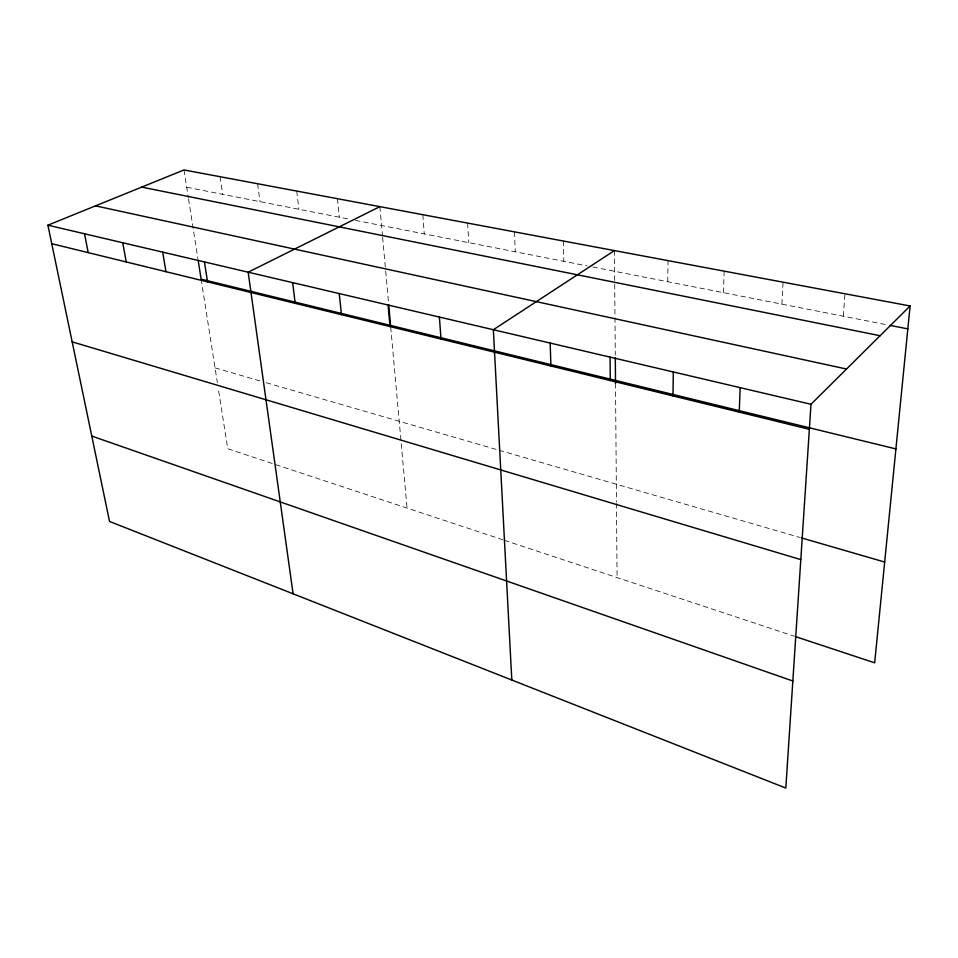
<?xml version="1.0" encoding="UTF-8"?>
<svg xmlns="http://www.w3.org/2000/svg" width="958" height="958" viewBox="0 0 958 958"><rect width="100%" height="100%" fill="white"/><g stroke="black" fill="none" stroke-linecap="round" stroke-linejoin="round"><path stroke-width="0.72" stroke-dasharray="4.79 3.59" d="M667.762 281.736L668.001 260.624M723.47 292.669L724.14 271.138M781.896 304.153L783.057 282.179M843.28 316.2L844.968 293.771M186.69 187.241L349.55 219.226M355.37 220.364L587.05 265.881M592.846 267.019L888.749 325.133M215.047 367.872L260.528 381.068M266.192 382.709L497.657 449.829M499.058 450.224L800.217 537.558M502.998 539.833L227.741 448.739L218.28 388.457M504.387 540.288L794.577 636.316M183.984 169.949L188.295 197.444M188.522 198.905L197.911 258.72M201.12 279.149L217.346 382.577M220.089 176.715L222.627 194.294M257.63 183.756L259.989 201.635M296.717 191.073L298.872 209.275M337.42 198.701L339.36 217.227M379.859 206.653L382.493 235.8M382.625 237.273L385.547 269.605M385.679 271.066L388.589 303.399M390.708 326.918L407.054 508.087M422.825 214.7L424.262 233.896M467.624 223.094L468.797 242.649M514.41 231.848L515.272 251.774M563.304 241.009L563.831 261.318M614.437 250.589L615.287 354.999M615.515 383.368L616.461 502.016M616.473 503.489L617.072 577.578"/><path stroke-width="1.44" d="M672.983 395.905L673.306 371.955M739.229 412.132L740.175 387.655M910.1 305.973L810.995 404.276L785.811 788.051L109.535 521.439L47.9 225.19L183.984 169.949L910.1 305.973L874.666 662.828L795.99 636.783M614.437 250.589L493.358 329.732L511.811 680.024M379.859 206.653L248.17 272.192L293.088 593.792M890.221 325.421L907.825 328.881M141.712 187.109L880.103 335.731M95.525 205.862L846.525 369.034M47.9 225.19L810.995 404.276M895.91 448.931L201.12 279.149L198.138 260.181M51.756 243.703L809.342 429.316M801.654 537.965L884.677 562.047M72.173 341.85L800.804 559.616M91.776 436.058L792.841 681.006M84.52 233.776L88.208 252.637M122.732 242.745L126.24 261.953M162.668 252.122L165.985 271.689M204.437 261.929L207.527 281.868M292.633 282.622L295.208 303.351M339.216 293.555L341.491 314.691M388.086 305.027L390.038 326.582M388.72 304.872L390.577 325.445M439.399 317.062L440.991 339.06M550.167 343.06L550.91 365.992M610.066 357.118L610.306 380.542M615.311 357.981L615.515 383.368"/></g></svg>
